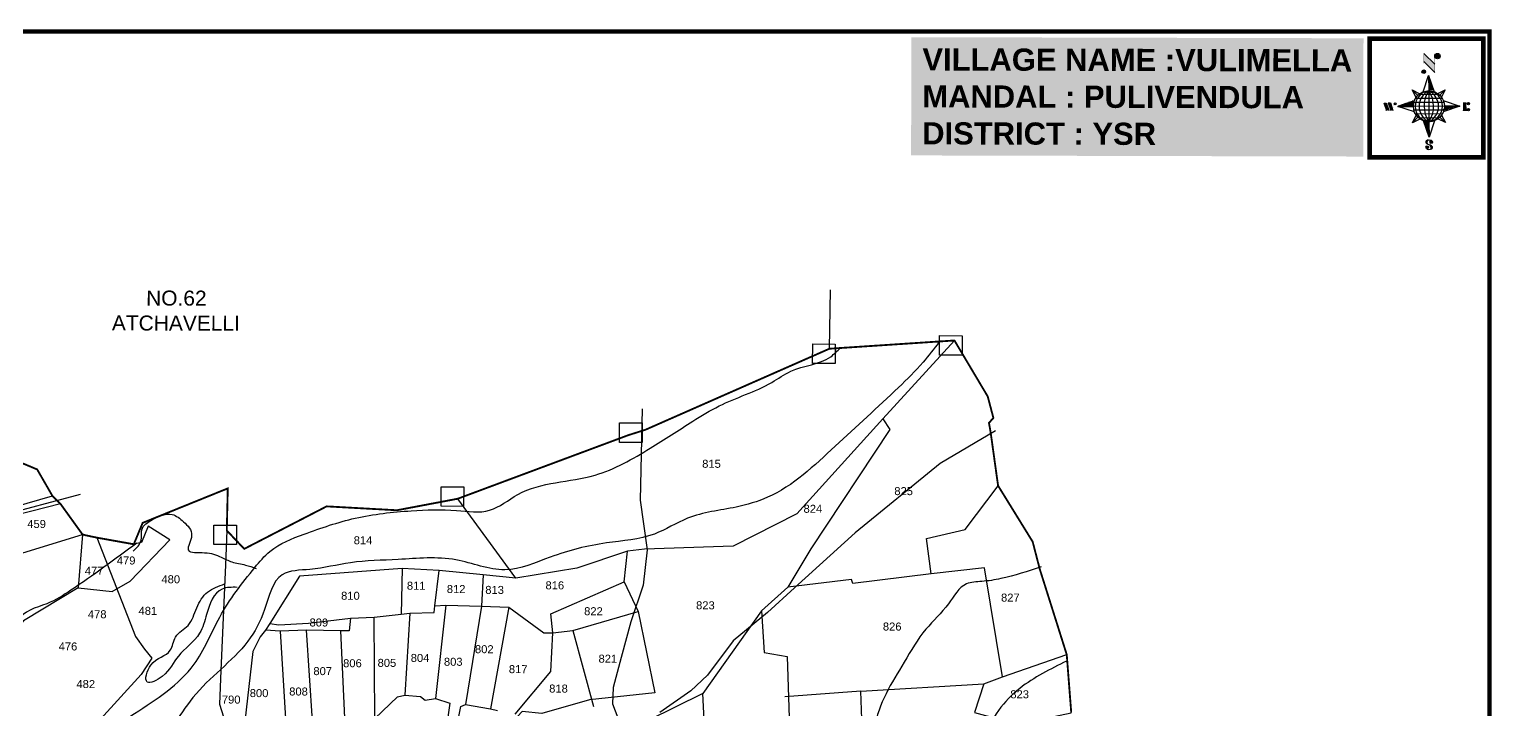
# Model space of a CAD drawing. Header units: inches. Extents: x 203305 to 209081, y 1595524 to 1601295.
# Drawn here: x 206705 to 209081, y 1599696 to 1600801 of the extents above; entities that cross this region are included whole.
import ezdxf

# ---------------------------------------------------------------- set-up
doc = ezdxf.new("R2010")
doc.units = ezdxf.units.IN
doc.header["$LTSCALE"] = 15
doc.header["$MEASUREMENT"] = 0
for name, color, linetype in [('bord', 1, 'Continuous'), ('BOUNDRY STONES', 240, 'Continuous'), ('PLOTS', 7, 'Continuous'), ('PLOTS NO', 7, 'Continuous'), ('ROADS', 1, 'Continuous'), ('STREAMS', 4, 'Continuous'), ('TEXT', 1, 'Continuous'), ('VILLAGE BOUNDARY', 5, 'Continuous'), ('VILLAGE BOUNDRY', 5, 'Continuous')]:
    doc.layers.add(name, color=color, linetype=linetype)
doc.styles.get("Standard").update_dxf_attribs({"font": 'arial.ttf'})
pattern_1 = [(267.297113149, (-8720374.938, 50637915.138), (10.5367255337, -0.497431438), [])]
pattern_2 = [(357.297113149, (-8720374.938, 50637915.138), (0.497431438, 10.5367255337), [])]

# ---------------------------------------------------------------- blocks, each defined once
blk = doc.blocks.new('*X18')
at = {"color": 0, "linetype": 'Continuous'}
for p, q in [((6321.6, 240.5), (6322.3, 241.2)), ((6321.6, 240.3), (6322.3, 241)), ((6321.6, 240.1), (6322.3, 240.8)), ((6321.6, 239.9), (6322.4, 240.7)), ((6321.6, 239.8), (6322.4, 240.6)), ((6321.6, 239.6), (6322.5, 240.5)), ((6321.6, 239.4), (6322.5, 240.3)), ((6321.6, 239.2), (6322.6, 240.2)), ((6321.7, 239.1), (6322.6, 240.1)), ((6321.8, 240.8), (6322.4, 241.4)), ((6322.1, 241.3), (6322.4, 241.6)), ((6321.8, 239), (6322.7, 240)), ((6321.8, 239), (6322.8, 239.9)), ((6321.9, 238.9), (6322.9, 239.8)), ((6322, 238.8), (6323, 239.7)), ((6322.1, 238.7), (6323.1, 239.6)), ((6322.2, 238.6), (6323.1, 239.6)), ((6322.3, 238.5), (6323.2, 239.5)), ((6322.4, 238.5), (6323.3, 239.4)), ((6322.5, 238.4), (6323.4, 239.3)), ((6322.7, 238.4), (6323.6, 239.3)), ((6322.8, 238.3), (6323.7, 239.2)), ((6322.9, 238.3), (6323.8, 239.1)), ((6323.1, 238.2), (6323.9, 239.1)), ((6323.2, 238.2), (6324, 239)), ((6323.3, 238.2), (6324.2, 239)), ((6323.5, 238.1), (6324.3, 238.9)), ((6323.7, 238.1), (6324.4, 238.9)), ((6323.8, 238.1), (6324.6, 238.8)), ((6324.1, 238.2), (6324.7, 238.8)), ((6324.3, 238.3), (6324.9, 238.8)), ((6324.6, 238.3), (6325.1, 238.8)), ((6324.8, 238.4), (6325.2, 238.8)), ((6325.1, 238.5), (6325.4, 238.8)), ((6325.4, 238.6), (6325.6, 238.8))]:
    blk.add_line(p, q, dxfattribs=at)
blk = doc.blocks.new('*X17')
at = {"color": 0, "linetype": 'Continuous'}
for p, q in [((6324.4, 240.3), (6324.5, 240.4)), ((6324.6, 240.3), (6324.8, 240.5)), ((6324.7, 240.2), (6325, 240.5)), ((6324.8, 240.2), (6325.2, 240.6)), ((6325, 240.1), (6325.5, 240.6)), ((6325.1, 240.1), (6325.6, 240.6)), ((6325.2, 240), (6325.8, 240.6)), ((6325.3, 240), (6326, 240.6)), ((6325.4, 239.9), (6326.1, 240.6)), ((6325.5, 239.8), (6326.2, 240.5)), ((6325.6, 239.8), (6326.3, 240.5)), ((6325.7, 239.7), (6326.5, 240.4)), ((6325.9, 239.6), (6326.6, 240.3)), ((6326, 239.5), (6326.7, 240.3)), ((6326, 239.4), (6326.8, 240.2)), ((6326.1, 239.3), (6327, 240.2)), ((6326.2, 239.3), (6327.1, 240.1)), ((6326.3, 239.2), (6327.1, 240)), ((6326.4, 239.1), (6327.2, 239.9)), ((6326.5, 239), (6327.3, 239.8)), ((6326.5, 238.9), (6327.4, 239.7)), ((6326.6, 238.8), (6327.5, 239.6)), ((6326.7, 238.7), (6327.5, 239.5)), ((6326.8, 238.6), (6327.6, 239.4)), ((6326.8, 238.5), (6327.7, 239.3)), ((6326.8, 236.5), (6327.4, 237)), ((6326.9, 238.3), (6327.8, 239.2)), ((6326.9, 238.2), (6327.9, 239.1)), ((6326.9, 236.8), (6327.6, 237.4)), ((6327, 238.1), (6327.8, 239)), ((6327, 237.9), (6327.8, 238.8)), ((6327, 237.8), (6327.8, 238.6)), ((6327, 237.6), (6327.8, 238.4)), ((6327, 237.4), (6327.8, 238.2)), ((6327, 237.3), (6327.8, 238)), ((6327, 237.1), (6327.8, 237.9))]:
    blk.add_line(p, q, dxfattribs=at)
blk = doc.blocks.new('H')
at = {"layer": 'bord', "extrusion": (0.000427885, 0.004792, 0.999988)}
h = blk.add_hatch(dxfattribs=at)
h.set_pattern_fill('LINE', color=8, scale=84.387686, angle=-2.7029, style=0)
h.set_pattern_definition(pattern_2)
h.paths.add_polyline_path([(-492, 786, -0.090992), (-448, 775), (-486, 912)])
h = blk.add_hatch(dxfattribs=at)
h.set_pattern_fill('LINE', color=8, scale=84.387686, angle=-92.7029, style=0)
h.set_pattern_definition(pattern_1)
h.paths.add_polyline_path([(-625, 665, -0.090992), (-615, 710), (-751, 671)])
h = blk.add_hatch(dxfattribs=at)
h.set_pattern_fill('LINE', color=8, scale=84.387686, angle=-92.7029, style=0)
h.set_pattern_definition(pattern_1)
h.paths.add_polyline_path([(-246, 647), (-372, 653, -0.090992), (-382, 609)])
h = blk.add_hatch(dxfattribs=at)
h.set_pattern_fill('LINE', color=8, scale=84.387686, angle=-2.7029, style=0)
h.set_pattern_definition(pattern_2)
h.paths.add_polyline_path([(-504, 533, -0.090992), (-549, 543), (-510, 406)])
for p, q in [((-516, 1087, -1217), (-432, 994, -1217)), ((-519, 1020, -1217), (-435, 927, -1216)), ((-538, 774, -1216), (-487, 906, -1216)), ((-487, 906, -1216), (-493, 780, -1216)), ((-487, 906, -1216), (-448, 769, -1216)), ((-627, 794, -1216), (-567, 760, -1216)), ((-627, 794, -1216), (-584, 747, -1215)), ((-599, 731, -1215), (-627, 794, -1216)), ((-421, 753, -1216), (-359, 781, -1216)), ((-359, 781, -1216), (-405, 739, -1216)), ((-359, 781, -1216), (-392, 721, -1215)), ((-865, 701, -1215), (-847, 638, -1215)), ((-847, 700, -1215), (-829, 637, -1215)), ((-829, 699, -1215), (-811, 636, -1215)), ((-829, 699, -1215), (-811, 698, -1215)), ((-811, 698, -1215), (-794, 635, -1215)), ((-752, 665, -1215), (-615, 704, -1215)), ((-752, 665, -1215), (-625, 659, -1215)), ((-619, 614, -1215), (-752, 665, -1215)), ((-246, 641, -1215), (-383, 603, -1215)), ((-379, 693, -1215), (-246, 641, -1215)), ((-373, 647, -1215), (-246, 641, -1215)), ((-213, 669, -1215), (-217, 601, -1215)), ((-197, 600, -1215), (-194, 668, -1215)), ((-639, 526, -1214), (-606, 585, -1215)), ((-639, 526, -1214), (-593, 568, -1215)), ((-577, 553, -1215), (-639, 526, -1214)), ((-511, 400, -1214), (-549, 537, -1214)), ((-460, 533, -1215), (-511, 400, -1214)), ((-505, 527, -1214), (-511, 400, -1214)), ((-371, 513, -1214), (-431, 546, -1215)), ((-371, 513, -1214), (-414, 560, -1215)), ((-399, 576, -1215), (-371, 513, -1214))]:
    blk.add_line(p, q, dxfattribs=at)
at = {"layer": 'bord', "color": 8, "linetype": 'ByBlock', "extrusion": (0.000427885, 0.004792, 0.999988)}
for p, q in [((-386, 711, -1215), (-605, 722, -1215)), ((-411, 744, -1216), (-578, 752, -1216)), ((-493, 780, -1216), (-505, 527, -1214)), ((-373, 647, -1215), (-625, 659, -1215)), ((-378, 616, -1215), (-623, 628, -1215)), ((-375, 679, -1215), (-620, 691, -1215)), ((-392, 585, -1215), (-611, 595, -1215)), ((-420, 555, -1215), (-587, 562, -1215))]:
    blk.add_line(p, q, dxfattribs=at)
at = {"layer": 'bord', "extrusion": (0.000427885, 0.004792, 0.999988), "elevation": -1212}
for points, const_width in [([(-522, 960), (-516, 1093)], 1.61), ([(-434, 933), (-428, 1066)], 1.61), ([(-870, 707), (-846, 706)], 0.642), ([(-829, 643), (-855, 644)], 0.642), ([(-829, 643), (-821, 678)], 0.642), ([(-811, 642), (-784, 641)], 0.642), ([(-793, 641), (-782, 694)], 0.642), ([(-177, 605), (-226, 607)], 0.706), ([(-223, 676), (-174, 673)], 0.706), ([(-195, 645), (-185, 644)], 0.706)]:
    blk.add_lwpolyline(points, dxfattribs=dict(at, const_width=const_width))
for points, const_width in [([(-414, 1073, 1), (-398, 1058, 1)], 22.3), ([(-530, 950, 1), (-520, 939, 1)], 14.8), ([(-776, 697, 1), (-769, 690, 1)], 8.9), ([(-180, 618, 1), (-173, 611, 1)], 9.79), ([(-178, 667, 1), (-171, 660, 1)], 9.79), ([(-490, 362, 1), (-498, 369, 1)], 11.1), ([(-525, 322, 1), (-533, 329, 1)], 11.1)]:
    blk.add_lwpolyline(points, format="xyb", close=True, dxfattribs=dict(at, const_width=const_width))
for points in [[(-537, 317), (-531, 310), (-520, 307), (-505, 307), (-494, 310), (-486, 318), (-487, 326), (-491, 333), (-494, 336), (-503, 341), (-522, 347), (-530, 352), (-534, 355), (-537, 363), (-537, 373), (-530, 381), (-520, 384), (-504, 384), (-493, 380), (-487, 373)], [(-522, 348), (-526, 354), (-528, 361), (-528, 371), (-526, 375), (-521, 381), (-515, 384)], [(-505, 307), (-499, 312), (-497, 319), (-497, 327), (-501, 335), (-509, 343)]]:
    blk.add_lwpolyline(points, dxfattribs=at)
at = {"layer": 'bord', "extrusion": (0.000427885, 0.004792, 0.999988)}
for centre, radius in [((-406, 1065, -1212), 22.3), ((-525, 944, -1212), 14.8), ((-498, 659, -1212), 127), ((-773, 694, -1212), 8.9), ((-177, 615, -1212), 9.79), ((-174, 663, -1212), 9.79), ((-494, 365, -1212), 11.1), ((-529, 325, -1212), 11.1)]:
    blk.add_circle(centre, radius, dxfattribs=at)
at = {"layer": 'bord', "color": 8, "linetype": 'ByBlock', "extrusion": (0.000427885, 0.004792, 0.999988)}
for centre, radius, start, end in [((-482, 658, -1212), 128, 94.9254, 259.6691), ((-437, 656, -1212), 141, 113.2864, 241.308), ((-316, 651, -1212), 222, 142.5892, 212.0053), ((-560, 662, -1212), 141, 293.2864, 61.308), ((-681, 668, -1212), 222, 322.5892, 32.0053), ((-515, 660, -1212), 128, 274.9254, 79.6691)]:
    blk.add_arc(centre, radius, start, end, dxfattribs=at)
at = {"layer": 'bord', "extrusion": (0.000427885, 0.004792, 0.999988)}
for points in [[(-516, 1093, -1212), (-431, 1000, -1212), (-519, 1026, -1212), (-434, 933, -1212)], [(-864, 707, -1212), (-846, 706, -1212), (-846, 644, -1212), (-829, 643, -1212)], [(-829, 705, -1212), (-811, 704, -1212), (-811, 642, -1212), (-793, 641, -1212)], [(-193, 674, -1212), (-197, 606, -1212), (-213, 675, -1212), (-216, 607, -1212)]]:
    blk.add_solid(points, dxfattribs=at)
at = {"layer": 'bord', "extrusion": (0.000427885, 0.004792, 0.999988), "xscale": 7.977342409717546, "yscale": 7.977342409717546, "zscale": 7.977342409717546, "rotation": 138.0840426661453}
for name, p in [('*X17', (38301, -31929, -1212)), ('*X18', (38314, -31951, -1212))]:
    blk.add_blockref(name, p, dxfattribs=at)

msp = doc.modelspace()

# ---------------------------------------------------------------- linework, layer by layer
at = {"color": 5, "const_width": 7.28}
msp.add_lwpolyline([(203308.2, 1600797.1), (209077.4, 1600797.1), (209077.4, 1595528), (203308.2, 1595528)], close=True, dxfattribs=at)
at = {"layer": 'BOUNDRY STONES'}
for points in [[(208183.9, 1600303.2), (208220.5, 1600303.1), (208220.4, 1600271.5), (208183.8, 1600271.6)], [(207977.7, 1600289.6), (208014.3, 1600289.5), (208014.2, 1600257.9), (207977.6, 1600258)], [(207663.9, 1600161.5), (207700.5, 1600161.4), (207700.5, 1600129.8), (207663.8, 1600129.9)], [(207373.9, 1600057.6), (207410.6, 1600057.5), (207410.5, 1600025.9), (207373.9, 1600026)], [(207004.8, 1599995.4), (207041.4, 1599995.4), (207041.4, 1599963.8), (207004.7, 1599963.8)]]:
    msp.add_lwpolyline(points, close=True, dxfattribs=at)
at = {"layer": 'PLOTS'}
for points in [[(205942.3, 1600333), (205835.2, 1600129.9), (205820.2, 1600107.7), (205742.3, 1599965.6), (205666.4, 1599826.4), (205661.8, 1599815.4), (205607.5, 1599722.2), (205609.3, 1599669.5), (205725.5, 1599709.7), (205874.3, 1599746.7), (205980.3, 1599781.3), (206046.9, 1599837.7), (206148, 1599868.6), (206350, 1599926), (206399.9, 1599946.5), (206434.2, 1599958.3), (206660.1, 1600019.1), (206742.4, 1600042.9)], [(208208, 1600295.3), (208091.8, 1600168.1), (207951.7, 1600014), (207848.7, 1599961.2), (207704.6, 1599956.5), (207676.9, 1599953.1), (207594.7, 1599925.7), (207495.2, 1599909.3), (207442.2, 1599914.5), (207370.9, 1599921.8), (207310.9, 1599925.2), (207144, 1599912.4), (207095.9, 1599835.5), (207088.7, 1599824.9), (207080.2, 1599813.9), (207068, 1599790.1), (207055, 1599676.3), (207023.4, 1599673.8)], [(208091.8, 1600168.1), (208102.8, 1600150.5), (207974.5, 1599957.2), (207937.5, 1599894.7), (207894.3, 1599856), (207799.2, 1599721.9), (207710.3, 1599678.1)], [(208170.3, 1599916.5), (208162.8, 1599973.6), (208225.7, 1599988.6), (208278.9, 1600059.5)], [(206755.4, 1600030.1), (206660, 1600005.8), (206426.6, 1599948.8), (206144.3, 1599856.6), (206044.1, 1599826.2), (205983.7, 1599774.6), (205927.5, 1599753.3)], [(207495.2, 1599909.3), (207400.9, 1600038.3)], [(206791.2, 1599980.4), (206784.2, 1599893.6), (206839.2, 1599887.7), (206868.5, 1599904.6), (206933.3, 1599971.3), (206897.7, 1599994), (206887.3, 1599967.2), (206874.6, 1599964.4)], [(207025.7, 1599986.7), (207023.4, 1599931.1), (207015.8, 1599759.6), (207013.9, 1599704.6), (207023.4, 1599673.8), (207028.8, 1599618.3), (207035.8, 1599575.2), (207042.9, 1599525.7), (207054.3, 1599514.7), (207051.6, 1599474.1), (207046.7, 1599433.7), (207111.5, 1599445.3), (207112.5, 1599480.7), (207051.6, 1599474.1)], [(206687.2, 1599948.1), (206791.2, 1599980.4)], [(207494.3, 1599688.4), (207552.3, 1599757.9), (207555.4, 1599820.7), (207552.3, 1599851.4), (207671.5, 1599903.1), (207676.9, 1599953.1)], [(207095.9, 1599835.5), (207110.3, 1599833.3), (207158.3, 1599836.1), (207226.6, 1599844.1), (207265.1, 1599846.2), (207308.8, 1599850.7), (207322.9, 1599852.3), (207362.7, 1599853.5), (207364, 1599864.6), (207370.9, 1599921.8)], [(207310.9, 1599925.2), (207308.8, 1599850.7)], [(207442.2, 1599914.5), (207439.7, 1599864.1), (207413.8, 1599704.2)], [(208286.3, 1599749.1), (208256.8, 1599926), (208170.3, 1599916.5), (208043.1, 1599900.8), (208040.7, 1599907.4), (207937.5, 1599894.7)], [(206784.2, 1599893.6), (206695.5, 1599840.3), (206670, 1599810.3)], [(207671.5, 1599903.1), (207694.2, 1599855), (207721.4, 1599723.2), (207615, 1599711.6), (207537.4, 1599689.3), (207505.6, 1599692.6), (207497.8, 1599684.6), (207473.1, 1599568.4)], [(207364, 1599864.6), (207381.6, 1599865.5), (207439.7, 1599864.1), (207484.2, 1599862), (207540.9, 1599820.5), (207555.4, 1599820.7), (207587.9, 1599824.6), (207694.2, 1599855)], [(207381.6, 1599865.5), (207364.8, 1599714.1)], [(207226.6, 1599844.1), (207224.4, 1599823.9), (207210.6, 1599823.9), (207155.4, 1599824.9), (207112.4, 1599823.2), (207088.7, 1599824.9)], [(207266, 1599681.5), (207265.1, 1599846.2)], [(207322.9, 1599852.3), (207314.8, 1599719.2)], [(207484.2, 1599862), (207454.4, 1599697.1)], [(207894.3, 1599856), (207899.1, 1599788.7), (207936, 1599782.1), (207945.4, 1599500.5)], [(207112.4, 1599823.2), (207121, 1599681.5)], [(207165, 1599677.4), (207155.4, 1599824.9)], [(207210.6, 1599823.9), (207217.4, 1599670.7)], [(207587.9, 1599824.6), (207621.5, 1599700.8)], [(208055.9, 1599725.6), (208255.7, 1599737.5), (208286.3, 1599749.1), (208390.5, 1599785.1)], [(207812.2, 1599464.7), (207799.2, 1599721.9)], [(208063.5, 1599513.4), (208055.9, 1599725.6), (207932.3, 1599716.8)], [(208255.7, 1599737.5), (208240.6, 1599691.4), (208310.6, 1599672.2), (208397.8, 1599690.6)], [(207266, 1599681.5), (207303.1, 1599716.8), (207314.8, 1599719.2), (207340.5, 1599717.4), (207348.3, 1599711), (207364.8, 1599714.1), (207387.9, 1599706.1), (207370.7, 1599585.4)], [(207382.8, 1599583.5), (207406.1, 1599700.7), (207413.8, 1599704.2), (207454.4, 1599697.1), (207465.5, 1599694.2)]]:
    msp.add_lwpolyline(points, dxfattribs=at)
at = {"layer": 'ROADS'}
for points in [[(207700.5, 1600184.4), (207697.6, 1600036.1), (207708.7, 1599955.2), (207702.3, 1599897.9), (207682.1, 1599838.2), (207666.5, 1599780.5), (207653.5, 1599732), (207652.5, 1599705.3), (207675, 1599645.8)], [(208274.9, 1600148.7), (208184.6, 1600095.6), (208046.5, 1599983.2), (207948.1, 1599893.6), (207904.3, 1599853.5), (207848.6, 1599807.7), (207806.5, 1599751.7), (207779.6, 1599726.6), (207729.1, 1599691)], [(206653.7, 1600010.1), (206788, 1600045.8)], [(206814.7, 1599975.1), (206877.5, 1599814.8), (206892.1, 1599793.9), (206903.8, 1599779.5), (206886.5, 1599752.9), (206820.5, 1599680.1), (206743.9, 1599622.8), (206668, 1599578.9), (206543.7, 1599514.1), (206460.9, 1599483.2), (206404, 1599454.3)]]:
    msp.add_lwpolyline(points, dxfattribs=at)
at = {"layer": 'STREAMS'}
for points in [[(208182.9, 1600292.6), (208157.2, 1600260.1), (208117.2, 1600219.1), (208014.2, 1600123.5), (207904.3, 1600040.6), (207853.5, 1600024.8), (207774.4, 1600006.6), (207720.4, 1599981), (207642.6, 1599966.5), (207551.3, 1599943.5), (207477.7, 1599922.9), (207398.1, 1599939), (207304, 1599939.7), (207226.8, 1599934.4), (207160.6, 1599923.5), (207115.8, 1599915), (207086.9, 1599858.2), (207059.8, 1599806.8), (206970.7, 1599715.4), (206935.7, 1599669.6), (206881.6, 1599616.4), (206858.3, 1599581), (206815.3, 1599559.7), (206756.5, 1599534.1), (206690.9, 1599511), (206633.3, 1599495.9), (206562, 1599470.7), (206460.8, 1599436.1), (206394.6, 1599414.8), (206383.5, 1599374.5), (206379.8, 1599350.6), (206369.9, 1599313.3), (206335.5, 1599278.5), (206266.8, 1599248), (206195, 1599204.6), (206163.1, 1599190), (206115.8, 1599161.3), (206091.9, 1599132), (206082, 1599091), (206078.2, 1599044.5), (206063.4, 1599017), (206037, 1598987.4), (206031.3, 1598936.6), (206041.1, 1598909.6), (206028.1, 1598870.5), (206009.7, 1598843), (205991.8, 1598789.8), (205974.6, 1598771.4), (205947.6, 1598773.3), (205921.9, 1598769.7), (205887.9, 1598721.1), (205876.2, 1598681.4), (205866.9, 1598641.6), (205841.1, 1598619.6), (205819.1, 1598629.5), (205786.6, 1598608.7), (205765.1, 1598588), (205718.5, 1598563.6), (205673.6, 1598560.3), (205614.7, 1598499.3), (205576.7, 1598489.6), (205542.9, 1598473.1)], [(203972.7, 1598365.9), (204022.7, 1598368.2), (204062.4, 1598389.4), (204121, 1598402.1), (204164.3, 1598419), (204245.5, 1598437.7), (204326.7, 1598461.3), (204363.4, 1598511.8), (204433.9, 1598606.4), (204471.9, 1598690.4), (204509.3, 1598773.2), (204534.5, 1598834.9), (204568.8, 1598890.3), (204602.5, 1598931.7), (204669.7, 1598986.4), (204726.7, 1599017), (204798.2, 1599071.7), (204872, 1599095.9), (204955, 1599104.2), (205055.7, 1599115), (205131.3, 1599106.8), (205208, 1599125.2), (205275.8, 1599182.3), (205322.3, 1599207.8), (205358.9, 1599230.3), (205430.9, 1599241.1), (205512.1, 1599259.8), (205603.6, 1599273.5), (205676.2, 1599283.7), (205732.4, 1599301.9), (205836.5, 1599347.5), (205929.8, 1599349.8), (206011.6, 1599373.3), (206122.6, 1599390.7), (206205.7, 1599413.7), (206302.7, 1599431.1), (206366.2, 1599446.8), (206445.9, 1599468.1), (206583.9, 1599511.1), (206662.1, 1599556), (206729.3, 1599596.6), (206876, 1599689.8), (206972.6, 1599769.4), (207014.2, 1599846.1), (207071.3, 1599926.7), (207095.8, 1599952.8), (207151.3, 1599980.7), (207234.4, 1600006.7), (207325.3, 1600018.7), (207399.1, 1600019.1), (207452.8, 1600019.6), (207498.6, 1600045.1), (207624, 1600076.7), (207713.8, 1600120.4), (207782.8, 1600164.1), (207825.6, 1600189), (207911.1, 1600227.2), (207942.2, 1600245.4), (208007, 1600269), (208022.9, 1600283.6)], [(206873.5, 1599953.3), (206886.4, 1599970.8), (206887.6, 1599987.9), (206905.2, 1600004.6), (206937.1, 1600012.7), (206955.4, 1600001), (206968.6, 1599978.8), (206963.1, 1599955.1), (206989.6, 1599950.7), (207016.8, 1599943.3), (207033.9, 1599935.8), (207056.1, 1599930.7), (207073.6, 1599925.2)], [(206879.6, 1599966), (206772.5, 1599889.8), (206733.3, 1599867.9), (206686.9, 1599840.1), (206678, 1599824.2), (206664.9, 1599824.2), (206658.4, 1599837.8), (206644.2, 1599840.8), (206635.3, 1599848.6), (206624, 1599857.5), (206593.8, 1599860), (206575.4, 1599849.3), (206548.6, 1599845.2), (206498.7, 1599837.1), (206406.7, 1599811.2), (206339.9, 1599801.7), (206322.1, 1599797.6), (206273.5, 1599808.4)], [(208348.8, 1599927.7), (208283.5, 1599908.6), (208252.3, 1599904), (208227.7, 1599900.1), (208198.3, 1599867.6), (208161.7, 1599826.5), (208126.3, 1599772.8), (208096.9, 1599721.7), (208078.2, 1599666.6), (208075.5, 1599644.7), (208068.7, 1599603.5)], [(207042.4, 1599894.4), (207018.2, 1599891.7), (206992.8, 1599850.5), (206981.5, 1599819.8), (206947.1, 1599782.9), (206920.9, 1599749.9), (206896.4, 1599740.6), (206902.3, 1599768.2), (206933.9, 1599792.3), (206942.5, 1599813.7), (206962.8, 1599832.7), (206976.9, 1599861.4), (206994.5, 1599886.7), (207022.2, 1599899.9)], [(208390.3, 1599774.7), (208314.4, 1599730.4), (208279.8, 1599694.6), (208249.1, 1599652.8), (208215.8, 1599627.6), (208167.8, 1599581.2), (208106.5, 1599528.3), (208101, 1599495.9), (208067, 1599454.1), (208027.1, 1599456.2), (207926.7, 1599434.5), (207881.4, 1599420.7), (207852.1, 1599403.5), (207791.7, 1599420.2), (207761.8, 1599431.6), (207697.9, 1599427.1)]]:
    msp.add_spline(points, degree=3, dxfattribs=at)
at = {"layer": 'VILLAGE BOUNDARY', "color": 200, "const_width": 7.56, "elevation": 0.1}
msp.add_lwpolyline([(209067.6, 1600785.3), (208882.9, 1600785.3), (208882.9, 1600592.8), (209067.6, 1600592.8)], close=True, dxfattribs=at)
at = {"layer": 'VILLAGE BOUNDRY'}
msp.add_lwpolyline([(208004.8, 1600281.9), (208006.6, 1600377.3)], dxfattribs=at)
at = {"layer": 'VILLAGE BOUNDRY', "const_width": 3}
msp.add_lwpolyline([(206644.1, 1600116.7), (206717.6, 1600085.9), (206742.4, 1600042.9), (206755.4, 1600030.1), (206791.2, 1599980.4), (206796.6, 1599978.9), (206814.7, 1599975.1), (206874.6, 1599964.4), (206889, 1599999.1), (207027.3, 1600055.1), (207025.7, 1599986.7), (207054.1, 1599956.9), (207187.9, 1600025.9), (207302.1, 1600019.6), (207400.9, 1600038.3), (207677.7, 1600141.4), (207706.1, 1600150.4), (208004.8, 1600281.9), (208208, 1600295.3), (208262.1, 1600204.4), (208271.3, 1600169.5), (208264.1, 1600161.4), (208266.8, 1600146.3), (208278.9, 1600059.5), (208335.1, 1599968.5), (208346.7, 1599923.8), (208390.5, 1599785.1), (208397.8, 1599690.6)], dxfattribs=at)

# ---------------------------------------------------------------- block references
at = {"layer": 'VILLAGE BOUNDARY', "color": 1, "xscale": 0.1985536023187061, "yscale": 0.1985536023187061, "zscale": 0.1985536023187061, "rotation": 3.078330600073183}
msp.add_blockref('H', (209084.7, 1600551.4, 241.8), dxfattribs=at)

# ---------------------------------------------------------------- texts
at = {"layer": 'PLOTS NO'}
for s, p in [('815', (207798.1, 1600088.6)), ('825', (208110.3, 1600044.2)), ('824', (207962.8, 1600015.5)), ('459', (206701.5, 1599990.9)), ('814', (207231.9, 1599964.4)), ('479', (206847, 1599931.6)), ('477', (206795, 1599914.8)), ('480', (206919.5, 1599901.1)), ('810', (207211.4, 1599874.3)), ('811', (207318.3, 1599890.6)), ('812', (207383.2, 1599885.2)), ('813', (207445.7, 1599883.8)), ('816', (207543.5, 1599891.2)), ('481', (206882.3, 1599849.8)), ('822', (207606.3, 1599849.2)), ('823', (207788.2, 1599858.8)), ('827', (208283.7, 1599871.3)), ('478', (206800, 1599844.3)), ('809', (207160.1, 1599830.9)), ('826', (208091.7, 1599824.3)), ('476', (206752.5, 1599792)), ('802', (207428.9, 1599787.5)), ('806', (207214.7, 1599764.7)), ('805', (207270.7, 1599765.3)), ('804', (207324.6, 1599773.3)), ('803', (207378.5, 1599767.1)), ('817', (207484, 1599755.1)), ('821', (207629.7, 1599772.1)), ('482', (206781.4, 1599730.9)), ('807', (207166.4, 1599751.9)), ('800', (207063, 1599716.2)), ('808', (207127.1, 1599718.8)), ('818', (207549.5, 1599723.6)), ('823', (208298.8, 1599714.3)), ('790', (207017.7, 1599705.7))]:
    msp.add_text(s, height=13, rotation=359.8583, dxfattribs=at).set_placement(p)
at = {"layer": 'TEXT', "insert": (206837.6, 1600376.6), "char_height": 24.357, "width": 208.062, "attachment_point": 1, "rotation": 359.8583}
msp.add_mtext('\\pi57.05376;NO.62 \\P\\pi1.55344;ATCHAVELLI', dxfattribs=at)
at = {"layer": 'VILLAGE BOUNDARY', "insert": (208156, 1600769.8), "char_height": 36, "width": 698.627, "attachment_point": 1, "rotation": 359.8583, "bg_fill": 1, "box_fill_scale": 1.5, "bg_fill_color": 254, "bg_fill_transparency": 0}
msp.add_mtext('{\\fArial|b1|i0|c0|p34;\\C1;VILLAGE NAME :\\C5;VULIMELLA\\P\\C1;MANDAL : \\C5;PULIVENDULA \\P\\C1;DISTRICT : \\C5;YSR}', dxfattribs=at)

doc.saveas('drawing.dxf')
